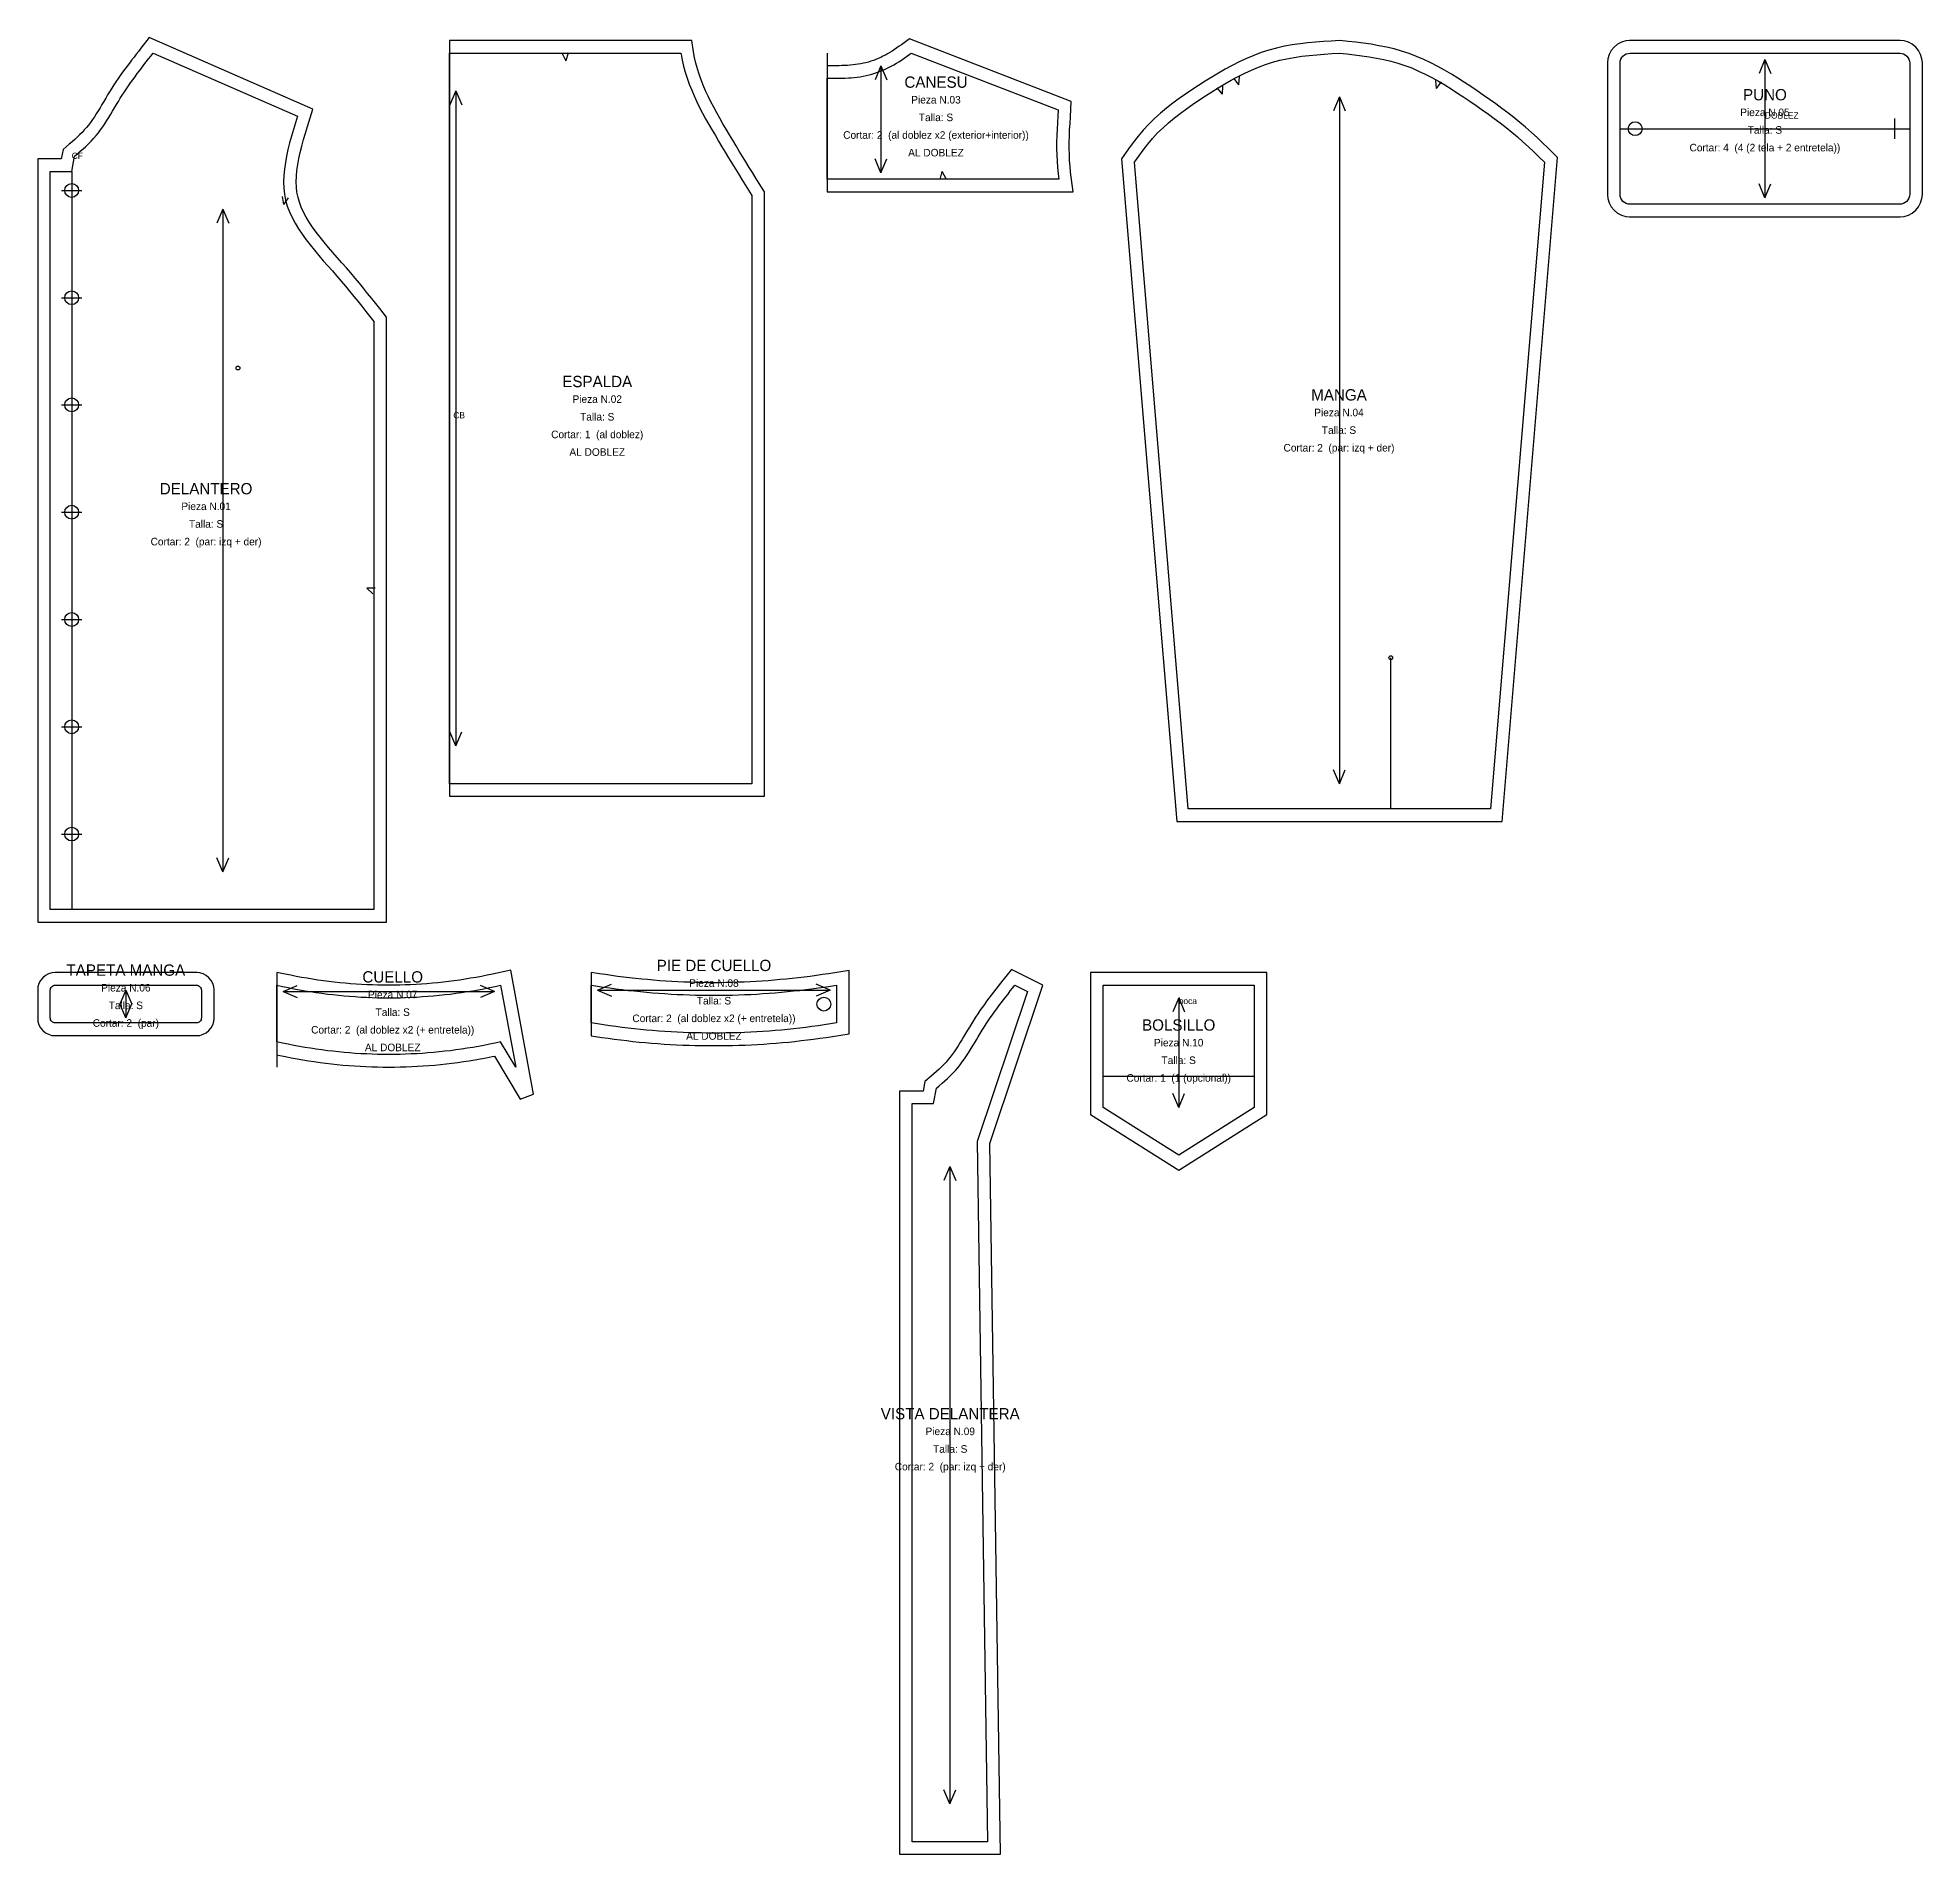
# Model space of a CAD drawing. Header units: centimetres. Extents: x -1 to 149, y -143 to 1.
import ezdxf
from ezdxf.enums import TextEntityAlignment as Align

# ---------------------------------------------------------------- set-up
doc = ezdxf.new("R2010")
doc.units = ezdxf.units.CM
for name, color, linetype in [('BOTONES', 30, 'Continuous'), ('CENTROS', 5, 'Continuous'), ('CONSTRUCCION', 8, 'Continuous'), ('CORTE', 1, 'Continuous'), ('COSTURA', 3, 'Continuous'), ('DOBLEZ', 6, 'Continuous'), ('HILO', 2, 'Continuous'), ('OJAL', 200, 'Continuous'), ('PIQUETES', 4, 'Continuous'), ('REFERENCIAS', 9, 'Continuous'), ('TEXTOS', 7, 'Continuous')]:
    doc.layers.add(name, color=color, linetype=linetype)

msp = doc.modelspace()

# ---------------------------------------------------------------- linework, layer by layer
at = {"layer": 'BOTONES'}
for centre in [(125.85, -6), (1.7, -10.9), (1.7, -19.42), (1.7, -27.93), (1.7, -36.45), (1.7, -44.97), (1.7, -53.48), (1.7, -62), (61.43, -75.5)]:
    msp.add_circle(centre, 0.55, dxfattribs=at)
at = {"layer": 'CENTROS'}
for centre in [(14.9, -25), (106.44, -48)]:
    msp.add_circle(centre, 0.15, dxfattribs=at)
at = {"layer": 'CONSTRUCCION'}
for p, q in [((124.65, -6), (147.65, -6)), ((1.7, -9.4), (1.7, -68)), ((106.44, -60), (106.44, -48)), ((83.6, -81.22), (95.6, -81.22))]:
    msp.add_line(p, q, dxfattribs=at)
at = {"layer": 'CORTE'}
for points in [[(-1, -69), (26.7, -69), (26.7, -20.95), (26.16, -20.28), (25.84, -19.88), (25.52, -19.48), (25.2, -19.08), (24.87, -18.67), (24.54, -18.27), (24.2, -17.86), (23.86, -17.45), (23.51, -17.05), (23.15, -16.64), (22.79, -16.23), (22.44, -15.82), (22.09, -15.42), (21.75, -15.01), (21.42, -14.61), (21.11, -14.21), (20.82, -13.81), (20.55, -13.41), (20.31, -13.02), (20.1, -12.62), (19.92, -12.23), (19.78, -11.84), (19.67, -11.45), (19.59, -11.05), (19.55, -10.64), (19.53, -10.22), (19.55, -9.78), (19.59, -9.32), (19.65, -8.85), (19.74, -8.37), (19.85, -7.88), (19.97, -7.38), (20.11, -6.87), (20.26, -6.35), (20.42, -5.82), (20.84, -4.44), (7.86, 1.23), (7.2, 0.39), (7.02, 0.15), (6.83, -0.08), (6.65, -0.31), (6.46, -0.55), (6.28, -0.79), (6.1, -1.03), (5.92, -1.28), (5.74, -1.52), (5.56, -1.77), (5.39, -2.02), (5.21, -2.28), (5.04, -2.53), (4.88, -2.79), (4.71, -3.06), (4.55, -3.32), (4.4, -3.58), (4.25, -3.83), (4.09, -4.09), (3.95, -4.34), (3.8, -4.58), (3.65, -4.82), (3.5, -5.05), (3.34, -5.28), (3.19, -5.5), (3.03, -5.71), (2.87, -5.91), (2.7, -6.1), (2.52, -6.29), (2.33, -6.48), (2.14, -6.67), (1.94, -6.85), (1.73, -7.04), (1.51, -7.22), (1.01, -7.64), (0.87, -8.4), (-1, -8.4), (-1, -69)], [(56.7, -11.02), (56.29, -10.35), (56.03, -9.92), (55.76, -9.49), (55.5, -9.07), (55.24, -8.64), (54.97, -8.21), (54.71, -7.78), (54.45, -7.35), (54.19, -6.91), (53.93, -6.48), (53.67, -6.04), (53.41, -5.61), (53.16, -5.17), (52.92, -4.74), (52.68, -4.3), (52.46, -3.86), (52.24, -3.43), (52.04, -2.99), (51.85, -2.55), (51.68, -2.11), (51.52, -1.67), (51.38, -1.24), (51.26, -0.8), (51.16, -0.35), (51.08, 0.09), (50.95, 1), (31.7, 1), (31.7, -59), (56.7, -59), (56.7, -11.02)], [(81.01, -9.45), (80.97, -8.99), (80.93, -8.52), (80.92, -8.05), (80.91, -7.56), (80.91, -7.08), (80.92, -6.58), (80.94, -6.08), (80.97, -5.58), (81, -5.07), (81.07, -3.83), (68.22, 1.13), (67.59, 0.67), (67.4, 0.54), (67.22, 0.41), (67.03, 0.28), (66.85, 0.16), (66.67, 0.05), (66.49, -0.06), (66.31, -0.16), (66.12, -0.25), (65.94, -0.34), (65.74, -0.43), (65.55, -0.51), (65.36, -0.58), (65.16, -0.65), (64.96, -0.71), (64.76, -0.76), (64.56, -0.81), (64.36, -0.85), (64.16, -0.88), (63.95, -0.91), (63.74, -0.94), (63.52, -0.95), (63.31, -0.97), (63.09, -0.98), (62.86, -0.99), (62.64, -1), (62.41, -1), (62.17, -1), (61.94, -1), (61.7, -1), (61.7, -11), (81.23, -11), (81.01, -9.45)], [(89.44, -61), (115.28, -61), (119.68, -8.28), (118.93, -7.54), (118.5, -7.12), (118.06, -6.71), (117.61, -6.3), (117.15, -5.89), (116.69, -5.5), (116.22, -5.12), (115.74, -4.75), (115.26, -4.39), (114.77, -4.03), (114.28, -3.68), (113.79, -3.34), (113.29, -3), (112.79, -2.66), (112.29, -2.33), (111.77, -2), (111.25, -1.67), (110.72, -1.36), (110.18, -1.06), (109.63, -0.77), (109.07, -0.51), (108.49, -0.26), (107.9, -0.03), (107.3, 0.16), (106.7, 0.33), (106.09, 0.47), (105.48, 0.59), (104.88, 0.7), (104.27, 0.78), (103.67, 0.86), (103.07, 0.93), (102.39, 1), (101.7, 0.96), (101.09, 0.92), (100.47, 0.87), (99.86, 0.81), (99.24, 0.74), (98.62, 0.65), (98, 0.54), (97.38, 0.4), (96.76, 0.23), (96.16, 0.04), (95.56, -0.18), (94.98, -0.43), (94.41, -0.69), (93.85, -0.97), (93.29, -1.27), (92.75, -1.58), (92.22, -1.9), (91.69, -2.23), (91.17, -2.57), (90.65, -2.91), (90.14, -3.25), (89.63, -3.61), (89.13, -3.98), (88.63, -4.37), (88.15, -4.77), (87.67, -5.19), (87.22, -5.64), (86.78, -6.11), (86.37, -6.6), (85.98, -7.1), (85.61, -7.6), (85.05, -8.39), (89.44, -61)], [(123.65, -11.25), (123.68, -11.55), (123.78, -11.89), (123.95, -12.2), (124.17, -12.48), (124.44, -12.7), (124.76, -12.87), (125.1, -12.97), (125.4, -13), (146.9, -13), (147.2, -12.97), (147.54, -12.87), (147.85, -12.7), (148.12, -12.48), (148.35, -12.2), (148.51, -11.89), (148.62, -11.55), (148.65, -11.25), (148.65, -0.75), (148.62, -0.45), (148.51, -0.11), (148.35, 0.2), (148.12, 0.48), (147.85, 0.7), (147.54, 0.87), (147.2, 0.97), (146.9, 1), (125.4, 1), (125.1, 0.97), (124.76, 0.87), (124.44, 0.7), (124.17, 0.48), (123.95, 0.2), (123.78, -0.11), (123.68, -0.45), (123.65, -0.75), (123.65, -11.25)], [(-1, -76.65), (-0.98, -76.87), (-0.9, -77.14), (-0.77, -77.38), (-0.59, -77.59), (-0.38, -77.77), (-0.14, -77.9), (0.13, -77.98), (0.35, -78), (11.65, -78), (11.87, -77.98), (12.14, -77.9), (12.38, -77.77), (12.59, -77.59), (12.77, -77.38), (12.9, -77.14), (12.98, -76.87), (13, -76.65), (13, -74.35), (12.98, -74.13), (12.9, -73.86), (12.77, -73.62), (12.59, -73.41), (12.38, -73.23), (12.14, -73.1), (11.87, -73.02), (11.65, -73), (0.35, -73), (0.13, -73.02), (-0.14, -73.1), (-0.38, -73.23), (-0.59, -73.41), (-0.77, -73.62), (-0.9, -73.86), (-0.98, -74.13), (-1, -74.35), (-1, -76.65)], [(18.69, -79.67), (19.14, -79.76), (19.6, -79.84), (20.05, -79.92), (20.51, -80), (20.96, -80.07), (21.42, -80.13), (21.87, -80.19), (22.33, -80.24), (22.78, -80.29), (23.24, -80.34), (23.7, -80.37), (24.15, -80.41), (24.61, -80.44), (25.06, -80.46), (25.52, -80.48), (25.97, -80.49), (26.43, -80.5), (26.88, -80.5), (27.34, -80.5), (27.79, -80.49), (28.25, -80.48), (28.7, -80.46), (29.16, -80.44), (29.61, -80.41), (30.07, -80.37), (30.53, -80.34), (30.98, -80.29), (31.44, -80.24), (31.89, -80.19), (32.35, -80.13), (32.8, -80.07), (33.26, -80), (33.71, -79.92), (34.17, -79.84), (34.62, -79.76), (35.08, -79.67), (35.28, -79.63), (37.32, -83.04), (38.38, -82.64), (36.56, -72.8), (35.11, -73.12), (34.68, -73.21), (34.24, -73.3), (33.81, -73.38), (33.38, -73.45), (32.94, -73.52), (32.51, -73.59), (32.08, -73.65), (31.64, -73.71), (31.21, -73.76), (30.78, -73.8), (30.35, -73.84), (29.91, -73.88), (29.48, -73.91), (29.05, -73.94), (28.61, -73.96), (28.18, -73.98), (27.75, -73.99), (27.32, -74), (26.88, -74), (26.45, -74), (26.02, -73.99), (25.58, -73.98), (25.15, -73.96), (24.72, -73.94), (24.29, -73.91), (23.85, -73.88), (23.42, -73.84), (22.99, -73.8), (22.55, -73.76), (22.12, -73.71), (21.69, -73.65), (21.25, -73.59), (20.82, -73.52), (20.39, -73.45), (19.95, -73.38), (19.52, -73.3), (19.09, -73.21), (18.65, -73.12), (18, -72.98), (18, -79.52), (18.23, -79.58), (18.69, -79.67)], [(43.79, -78.14), (44.29, -78.21), (44.78, -78.28), (45.28, -78.34), (45.77, -78.4), (46.27, -78.46), (46.76, -78.51), (47.25, -78.55), (47.75, -78.6), (48.24, -78.64), (48.74, -78.67), (49.23, -78.7), (49.73, -78.73), (50.22, -78.75), (50.72, -78.77), (51.21, -78.78), (51.71, -78.79), (52.2, -78.8), (52.7, -78.8), (53.19, -78.8), (53.69, -78.79), (54.18, -78.78), (54.68, -78.77), (55.17, -78.75), (55.67, -78.73), (56.16, -78.7), (56.66, -78.67), (57.15, -78.64), (57.65, -78.6), (58.14, -78.55), (58.64, -78.51), (59.13, -78.46), (59.62, -78.4), (60.12, -78.34), (60.61, -78.28), (61.11, -78.21), (61.6, -78.14), (62.1, -78.07), (63.43, -77.85), (63.43, -72.83), (61.79, -73.09), (61.31, -73.16), (60.83, -73.23), (60.35, -73.3), (59.87, -73.36), (59.4, -73.41), (58.92, -73.47), (58.44, -73.52), (57.96, -73.56), (57.48, -73.6), (57, -73.64), (56.52, -73.67), (56.05, -73.7), (55.57, -73.73), (55.09, -73.75), (54.61, -73.77), (54.13, -73.78), (53.65, -73.79), (53.18, -73.8), (52.7, -73.8), (52.22, -73.8), (51.74, -73.79), (51.26, -73.78), (50.78, -73.77), (50.31, -73.75), (49.83, -73.73), (49.35, -73.7), (48.87, -73.67), (48.39, -73.64), (47.91, -73.6), (47.43, -73.56), (46.96, -73.52), (46.48, -73.47), (46, -73.41), (45.52, -73.36), (45.04, -73.3), (44.56, -73.23), (44.08, -73.16), (43.61, -73.09), (42.96, -72.99), (42.96, -78.01), (43.3, -78.07), (43.79, -78.14)], [(67.43, -143), (75.44, -143), (74.6, -86.56), (78.82, -73.99), (76.32, -72.74), (75.63, -73.61), (75.45, -73.85), (75.26, -74.08), (75.08, -74.31), (74.89, -74.55), (74.71, -74.79), (74.53, -75.03), (74.35, -75.28), (74.17, -75.52), (73.99, -75.77), (73.82, -76.02), (73.64, -76.28), (73.47, -76.53), (73.31, -76.79), (73.14, -77.06), (72.98, -77.32), (72.83, -77.58), (72.68, -77.83), (72.52, -78.09), (72.38, -78.34), (72.23, -78.58), (72.08, -78.82), (71.93, -79.05), (71.77, -79.28), (71.62, -79.5), (71.46, -79.71), (71.3, -79.91), (71.13, -80.1), (70.95, -80.29), (70.76, -80.48), (70.57, -80.67), (70.37, -80.85), (70.16, -81.04), (69.94, -81.22), (69.44, -81.64), (69.3, -82.4), (67.43, -82.4), (67.43, -143)], [(82.6, -84.27), (89.6, -88.68), (96.6, -84.27), (96.6, -73), (82.6, -73), (82.6, -84.27)]]:
    msp.add_lwpolyline(points, close=True, dxfattribs=at)
at = {"layer": 'COSTURA'}
for points in [[(0, -9.4), (1.7, -9.4), (1.93, -8.18), (2.16, -7.99), (2.38, -7.79), (2.6, -7.6), (2.82, -7.4), (3.03, -7.19), (3.24, -6.99), (3.44, -6.77), (3.63, -6.55), (3.82, -6.32), (3.99, -6.09), (4.16, -5.85), (4.33, -5.61), (4.49, -5.36), (4.65, -5.11), (4.8, -4.85), (4.95, -4.6), (5.11, -4.34), (5.26, -4.09), (5.41, -3.83), (5.56, -3.58), (5.72, -3.33), (5.88, -3.08), (6.04, -2.83), (6.21, -2.59), (6.38, -2.35), (6.55, -2.11), (6.73, -1.87), (6.9, -1.63), (7.08, -1.4), (7.26, -1.16), (7.44, -0.93), (7.62, -0.7), (7.8, -0.46), (7.98, -0.23), (8.17, 0), (19.62, -5), (19.46, -5.53), (19.3, -6.07), (19.15, -6.6), (19, -7.13), (18.87, -7.65), (18.76, -8.17), (18.67, -8.69), (18.59, -9.21), (18.55, -9.72), (18.53, -10.22), (18.55, -10.71), (18.6, -11.2), (18.69, -11.68), (18.82, -12.15), (19, -12.61), (19.2, -13.06), (19.44, -13.51), (19.71, -13.95), (20, -14.38), (20.31, -14.81), (20.64, -15.23), (20.98, -15.65), (21.33, -16.07), (21.68, -16.48), (22.04, -16.89), (22.4, -17.29), (22.75, -17.7), (23.09, -18.1), (23.43, -18.5), (23.77, -18.9), (24.1, -19.31), (24.42, -19.7), (24.74, -20.1), (25.06, -20.5), (25.38, -20.9), (25.7, -21.3), (25.7, -68), (0, -68)], [(31.7, 0), (50.08, 0), (50.09, -0.07), (50.18, -0.55), (50.29, -1.04), (50.42, -1.52), (50.57, -1.99), (50.74, -2.47), (50.93, -2.93), (51.13, -3.4), (51.34, -3.86), (51.56, -4.31), (51.8, -4.77), (52.04, -5.22), (52.29, -5.67), (52.55, -6.11), (52.81, -6.55), (53.07, -6.99), (53.33, -7.43), (53.59, -7.86), (53.86, -8.3), (54.12, -8.73), (54.38, -9.16), (54.65, -9.59), (54.91, -10.02), (55.17, -10.45), (55.44, -10.87), (55.7, -11.3), (55.7, -58), (31.7, -58)], [(61.7, -2), (61.94, -2), (62.18, -2), (62.42, -2), (62.66, -2), (62.89, -1.99), (63.13, -1.98), (63.37, -1.97), (63.6, -1.95), (63.84, -1.93), (64.08, -1.9), (64.31, -1.87), (64.54, -1.83), (64.78, -1.78), (65.01, -1.73), (65.24, -1.67), (65.46, -1.6), (65.69, -1.52), (65.91, -1.44), (66.13, -1.35), (66.35, -1.25), (66.57, -1.15), (66.78, -1.04), (66.99, -0.93), (67.19, -0.8), (67.39, -0.68), (67.59, -0.55), (67.79, -0.41), (67.98, -0.28), (68.17, -0.14), (68.37, 0), (80.03, -4.5), (80, -5.01), (79.97, -5.53), (79.94, -6.04), (79.92, -6.55), (79.91, -7.06), (79.91, -7.57), (79.92, -8.07), (79.94, -8.58), (79.97, -9.08), (80.02, -9.57), (80.08, -10), (61.7, -10)], [(86.08, -8.67), (86.43, -8.18), (86.78, -7.7), (87.14, -7.23), (87.53, -6.77), (87.93, -6.34), (88.36, -5.92), (88.8, -5.53), (89.26, -5.15), (89.73, -4.78), (90.21, -4.42), (90.71, -4.08), (91.21, -3.74), (91.72, -3.4), (92.22, -3.08), (92.74, -2.76), (93.26, -2.44), (93.78, -2.15), (94.31, -1.86), (94.84, -1.59), (95.38, -1.34), (95.93, -1.11), (96.49, -0.91), (97.05, -0.72), (97.62, -0.57), (98.19, -0.44), (98.78, -0.34), (99.37, -0.25), (99.96, -0.18), (100.56, -0.13), (101.16, -0.08), (101.76, -0.04), (102.36, 0), (102.96, -0.06), (103.55, -0.13), (104.14, -0.21), (104.72, -0.29), (105.3, -0.39), (105.88, -0.5), (106.45, -0.64), (107.01, -0.79), (107.57, -0.98), (108.11, -1.18), (108.65, -1.42), (109.18, -1.67), (109.71, -1.94), (110.22, -2.23), (110.73, -2.53), (111.24, -2.84), (111.74, -3.17), (112.24, -3.49), (112.73, -3.82), (113.22, -4.16), (113.71, -4.5), (114.19, -4.84), (114.66, -5.19), (115.13, -5.54), (115.6, -5.91), (116.05, -6.28), (116.5, -6.65), (116.94, -7.04), (117.38, -7.44), (117.8, -7.84), (118.23, -8.25), (118.65, -8.67), (114.36, -60), (90.36, -60)], [(124.65, -0.8), (124.66, -0.64), (124.71, -0.49), (124.78, -0.36), (124.88, -0.23), (125, -0.13), (125.14, -0.06), (125.29, -0.02), (125.45, 0), (146.85, 0), (147, -0.02), (147.15, -0.06), (147.29, -0.13), (147.41, -0.23), (147.51, -0.36), (147.59, -0.49), (147.63, -0.64), (147.65, -0.8), (147.65, -11.2), (147.63, -11.36), (147.59, -11.51), (147.51, -11.64), (147.41, -11.77), (147.29, -11.87), (147.15, -11.94), (147, -11.98), (146.85, -12), (125.45, -12), (125.29, -11.98), (125.14, -11.94), (125, -11.87), (124.88, -11.77), (124.78, -11.64), (124.71, -11.51), (124.66, -11.36), (124.65, -11.2)], [(0, -74.4), (0.01, -74.32), (0.03, -74.25), (0.07, -74.18), (0.12, -74.12), (0.18, -74.07), (0.25, -74.03), (0.32, -74.01), (0.4, -74), (11.6, -74), (11.68, -74.01), (11.75, -74.03), (11.82, -74.07), (11.88, -74.12), (11.93, -74.18), (11.97, -74.25), (11.99, -74.32), (12, -74.4), (12, -76.6), (11.99, -76.68), (11.97, -76.75), (11.93, -76.82), (11.88, -76.88), (11.82, -76.93), (11.75, -76.97), (11.68, -76.99), (11.6, -77), (0.4, -77), (0.32, -76.99), (0.25, -76.97), (0.18, -76.93), (0.12, -76.88), (0.07, -76.82), (0.03, -76.75), (0.01, -76.68), (0, -76.6)], [(18, -74), (18.44, -74.1), (18.89, -74.19), (19.33, -74.28), (19.78, -74.36), (20.22, -74.44), (20.66, -74.51), (21.11, -74.58), (21.55, -74.64), (22, -74.7), (22.44, -74.75), (22.89, -74.8), (23.33, -74.84), (23.77, -74.88), (24.22, -74.91), (24.66, -74.94), (25.11, -74.96), (25.55, -74.98), (25.99, -74.99), (26.44, -75), (26.88, -75), (27.33, -75), (27.77, -74.99), (28.21, -74.98), (28.66, -74.96), (29.1, -74.94), (29.55, -74.91), (29.99, -74.88), (30.44, -74.84), (30.88, -74.8), (31.32, -74.75), (31.77, -74.7), (32.21, -74.64), (32.66, -74.58), (33.1, -74.51), (33.54, -74.44), (33.99, -74.36), (34.43, -74.28), (34.88, -74.19), (35.32, -74.1), (35.76, -74), (36.96, -80.5), (35.76, -78.5), (35.32, -78.6), (34.88, -78.69), (34.43, -78.78), (33.99, -78.86), (33.54, -78.94), (33.1, -79.01), (32.66, -79.08), (32.21, -79.14), (31.77, -79.2), (31.32, -79.25), (30.88, -79.3), (30.44, -79.34), (29.99, -79.38), (29.55, -79.41), (29.1, -79.44), (28.66, -79.46), (28.21, -79.48), (27.77, -79.49), (27.33, -79.5), (26.88, -79.5), (26.44, -79.5), (25.99, -79.49), (25.55, -79.48), (25.11, -79.46), (24.66, -79.44), (24.22, -79.41), (23.77, -79.38), (23.33, -79.34), (22.89, -79.3), (22.44, -79.25), (22, -79.2), (21.55, -79.14), (21.11, -79.08), (20.66, -79.01), (20.22, -78.94), (19.78, -78.86), (19.33, -78.78), (18.89, -78.69), (18.44, -78.6), (18, -78.5)], [(42.96, -74), (43.45, -74.08), (43.94, -74.15), (44.42, -74.22), (44.91, -74.29), (45.4, -74.35), (45.88, -74.41), (46.37, -74.46), (46.86, -74.51), (47.34, -74.56), (47.83, -74.6), (48.32, -74.64), (48.8, -74.67), (49.29, -74.7), (49.78, -74.73), (50.26, -74.75), (50.75, -74.77), (51.24, -74.78), (51.72, -74.79), (52.21, -74.8), (52.7, -74.8), (53.18, -74.8), (53.67, -74.79), (54.16, -74.78), (54.64, -74.77), (55.13, -74.75), (55.62, -74.73), (56.1, -74.7), (56.59, -74.67), (57.08, -74.64), (57.56, -74.6), (58.05, -74.56), (58.54, -74.51), (59.02, -74.46), (59.51, -74.41), (60, -74.35), (60.48, -74.29), (60.97, -74.22), (61.46, -74.15), (61.94, -74.08), (62.43, -74), (62.43, -77), (61.94, -77.08), (61.46, -77.15), (60.97, -77.22), (60.48, -77.29), (60, -77.35), (59.51, -77.41), (59.02, -77.46), (58.54, -77.51), (58.05, -77.56), (57.56, -77.6), (57.08, -77.64), (56.59, -77.67), (56.1, -77.7), (55.62, -77.73), (55.13, -77.75), (54.64, -77.77), (54.16, -77.78), (53.67, -77.79), (53.18, -77.8), (52.7, -77.8), (52.21, -77.8), (51.72, -77.79), (51.24, -77.78), (50.75, -77.77), (50.26, -77.75), (49.78, -77.73), (49.29, -77.7), (48.8, -77.67), (48.32, -77.64), (47.83, -77.6), (47.34, -77.56), (46.86, -77.51), (46.37, -77.46), (45.88, -77.41), (45.4, -77.35), (44.91, -77.29), (44.42, -77.22), (43.94, -77.15), (43.45, -77.08), (42.96, -77)], [(68.43, -83.4), (70.13, -83.4), (70.36, -82.18), (70.59, -81.99), (70.81, -81.79), (71.03, -81.6), (71.25, -81.4), (71.46, -81.19), (71.67, -80.99), (71.87, -80.77), (72.06, -80.55), (72.25, -80.32), (72.42, -80.09), (72.59, -79.85), (72.76, -79.61), (72.92, -79.36), (73.08, -79.11), (73.23, -78.85), (73.38, -78.6), (73.54, -78.34), (73.69, -78.09), (73.84, -77.83), (73.99, -77.58), (74.15, -77.33), (74.31, -77.08), (74.47, -76.83), (74.64, -76.59), (74.81, -76.35), (74.98, -76.11), (75.16, -75.87), (75.33, -75.63), (75.51, -75.4), (75.69, -75.16), (75.87, -74.93), (76.05, -74.7), (76.23, -74.46), (76.41, -74.23), (76.6, -74), (77.6, -74.5), (73.6, -86.4), (74.43, -142), (68.43, -142)], [(83.6, -74), (95.6, -74), (95.6, -83.72), (89.6, -87.5), (83.6, -83.72)]]:
    msp.add_lwpolyline(points, close=True, dxfattribs=at)
at = {"layer": 'DOBLEZ'}
for p, q in [((31.7, 0), (31.7, -58)), ((61.7, 0), (61.7, -10)), ((18, -74), (18, -80.5)), ((42.96, -74), (42.96, -77.8))]:
    msp.add_line(p, q, dxfattribs=at)
at = {"layer": 'HILO'}
for p, q in [((65.96, -1), (65.49, -2.11)), ((65.96, -1), (65.96, -9.5)), ((65.96, -1), (66.43, -2.11)), ((136.15, -0.5), (135.68, -1.61)), ((136.15, -0.5), (136.15, -11.5)), ((136.15, -0.5), (136.61, -1.61)), ((32.2, -3), (31.73, -4.11)), ((32.2, -3), (32.2, -55)), ((32.2, -3), (32.67, -4.11)), ((102.36, -3.47), (101.9, -4.57)), ((102.36, -3.47), (102.36, -58)), ((102.36, -3.47), (102.83, -4.57)), ((65.96, -9.5), (65.49, -8.39)), ((65.96, -9.5), (66.43, -8.39)), ((136.15, -11.5), (135.68, -10.39)), ((136.15, -11.5), (136.61, -10.39)), ((13.7, -12.4), (13.23, -13.51)), ((13.7, -12.4), (13.7, -65)), ((13.7, -12.4), (14.17, -13.51)), ((32.2, -55), (31.73, -53.89)), ((32.2, -55), (32.67, -53.89)), ((102.36, -58), (101.9, -56.89)), ((102.36, -58), (102.83, -56.89)), ((13.7, -65), (13.23, -63.89)), ((13.7, -65), (14.17, -63.89)), ((6, -74.4), (5.53, -75.51)), ((6, -74.4), (6, -76.6)), ((6, -74.4), (6.47, -75.51)), ((18.5, -74.5), (19.61, -74.03)), ((18.5, -74.5), (35.26, -74.5)), ((18.5, -74.5), (19.61, -74.97)), ((35.26, -74.5), (34.16, -74.03)), ((35.26, -74.5), (34.16, -74.97)), ((43.46, -74.4), (44.57, -73.93)), ((43.46, -74.4), (61.93, -74.4)), ((43.46, -74.4), (44.57, -74.87)), ((61.93, -74.4), (60.82, -73.93)), ((61.93, -74.4), (60.82, -74.87)), ((6, -76.6), (5.53, -75.49)), ((6, -76.6), (6.47, -75.49)), ((89.6, -75), (89.13, -76.11)), ((89.6, -75), (89.6, -83.72)), ((89.6, -75), (90.06, -76.11)), ((89.6, -83.72), (89.13, -82.61)), ((89.6, -83.72), (90.06, -82.61)), ((71.43, -88.4), (70.96, -89.51)), ((71.43, -88.4), (71.43, -139)), ((71.43, -88.4), (71.9, -89.51)), ((71.43, -139), (70.96, -137.89)), ((71.43, -139), (71.9, -137.89))]:
    msp.add_line(p, q, dxfattribs=at)
at = {"layer": 'OJAL'}
for p, q in [((146.45, -5.2), (146.45, -6.8)), ((0.9, -10.9), (2.5, -10.9)), ((0.9, -19.42), (2.5, -19.42)), ((0.9, -27.93), (2.5, -27.93)), ((0.9, -36.45), (2.5, -36.45)), ((0.9, -44.97), (2.5, -44.97)), ((0.9, -53.48), (2.5, -53.48)), ((0.9, -62), (2.5, -62))]:
    msp.add_line(p, q, dxfattribs=at)
at = {"layer": 'PIQUETES'}
for p, q in [((41.13, 0.02), (40.94, -0.6)), ((40.65, -0.02), (40.94, -0.6)), ((92.63, -2.76), (93.05, -3.25)), ((93.08, -2.61), (93.05, -3.25)), ((93.95, -2), (94.35, -2.51)), ((94.41, -1.86), (94.35, -2.51)), ((109.98, -2.16), (110.05, -2.8)), ((110.44, -2.29), (110.05, -2.8)), ((70.65, -10.03), (70.81, -9.41)), ((71.13, -9.97), (70.81, -9.41)), ((18.41, -11.39), (18.51, -12.03)), ((18.88, -11.5), (18.51, -12.03)), ((25.61, -42.92), (25.14, -42.47)), ((25.79, -42.48), (25.14, -42.47))]:
    msp.add_line(p, q, dxfattribs=at)

# ---------------------------------------------------------------- texts
at = {"layer": 'REFERENCIAS'}
for s, p in [('DOBLEZ', (136.15, -5.2)), ('CF', (1.7, -8.4)), ('CB', (32, -29)), ('boca', (89.6, -75.5))]:
    msp.add_text(s, height=0.5, dxfattribs=at).set_placement(p)
at = {"layer": 'TEXTOS'}
for s, height, p in [('CANESU', 0.9, (70.33, -2.3)), ('PUNO', 0.9, (136.15, -3.3)), ('Pieza N.03', 0.6, (70.33, -3.7)), ('Pieza N.05', 0.6, (136.15, -4.7)), ('Talla: S', 0.6, (70.33, -5.1)), ('Talla: S', 0.6, (136.15, -6.1)), ('Cortar: 2  (al doblez x2 (exterior+interior))', 0.6, (70.33, -6.5)), ('Cortar: 4  (4 (2 tela + 2 entretela))', 0.6, (136.15, -7.5)), ('AL DOBLEZ', 0.6, (70.33, -7.9)), ('ESPALDA', 0.9, (43.43, -26.07)), ('MANGA', 0.9, (102.33, -27.13)), ('Pieza N.02', 0.6, (43.43, -27.47)), ('Pieza N.04', 0.6, (102.33, -28.53)), ('Talla: S', 0.6, (43.43, -28.87)), ('Talla: S', 0.6, (102.33, -29.93)), ('Cortar: 1  (al doblez)', 0.6, (43.43, -30.27)), ('AL DOBLEZ', 0.6, (43.43, -31.67)), ('Cortar: 2  (par: izq + der)', 0.6, (102.33, -31.33)), ('DELANTERO', 0.9, (12.37, -34.58)), ('Pieza N.01', 0.6, (12.37, -35.98)), ('Talla: S', 0.6, (12.37, -37.38)), ('Cortar: 2  (par: izq + der)', 0.6, (12.37, -38.78)), ('TAPETA MANGA', 0.9, (6, -72.8)), ('CUELLO', 0.9, (27.19, -73.34)), ('PIE DE CUELLO', 0.9, (52.7, -72.43)), ('Pieza N.06', 0.6, (6, -74.2)), ('Pieza N.07', 0.6, (27.19, -74.74)), ('Pieza N.08', 0.6, (52.7, -73.83)), ('Talla: S', 0.6, (6, -75.6)), ('Talla: S', 0.6, (27.19, -76.14)), ('Cortar: 2  (al doblez x2 (+ entretela))', 0.6, (52.7, -76.63)), ('Talla: S', 0.6, (52.7, -75.23)), ('Cortar: 2  (par)', 0.6, (6, -77)), ('Cortar: 2  (al doblez x2 (+ entretela))', 0.6, (27.19, -77.54)), ('AL DOBLEZ', 0.6, (52.7, -78.03)), ('BOLSILLO', 0.9, (89.6, -77.16)), ('AL DOBLEZ', 0.6, (27.19, -78.94)), ('Pieza N.10', 0.6, (89.6, -78.56)), ('Talla: S', 0.6, (89.6, -79.96)), ('Cortar: 1  (1 (opcional))', 0.6, (89.6, -81.36)), ('VISTA DELANTERA', 0.9, (71.46, -108.02)), ('Pieza N.09', 0.6, (71.46, -109.42)), ('Talla: S', 0.6, (71.46, -110.82)), ('Cortar: 2  (par: izq + der)', 0.6, (71.46, -112.22))]:
    msp.add_text(s, height=height, dxfattribs=at).set_placement(p, align=Align.MIDDLE_CENTER)

doc.saveas('drawing.dxf')
